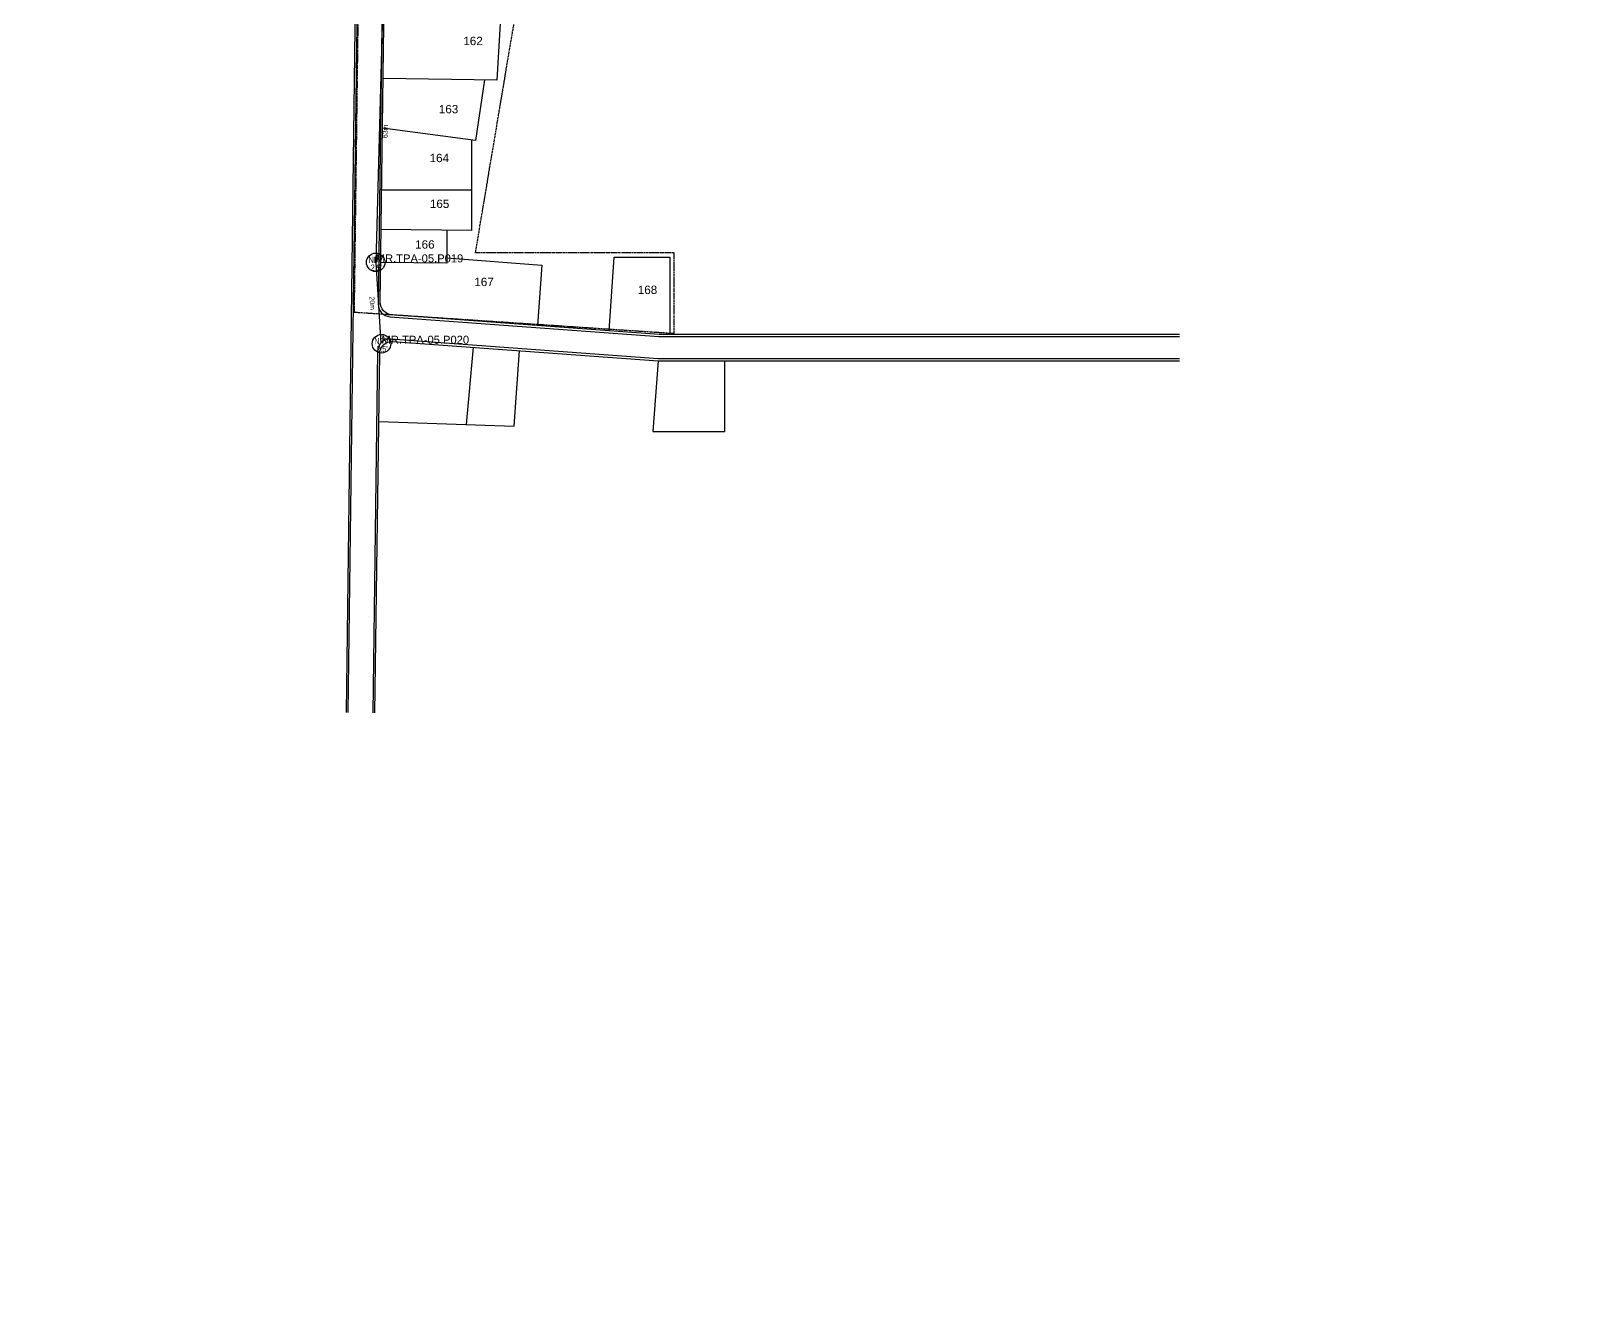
# Model space of a CAD drawing. Header units: millimetres. Extents: x -3298 to -2025, y 31979 to 33494.
# Drawn here: x -3079.4 to -2706.8, y 31979.2 to 32288.3 of the extents above; entities that cross this region are included whole.
import ezdxf
from ezdxf.enums import TextEntityAlignment as Align

# ---------------------------------------------------------------- set-up
doc = ezdxf.new("R2010")
doc.units = ezdxf.units.MM
doc.linetypes.add('PHANTOM2', pattern=[1.25, 0.625, -0.125, 0.125, -0.125, 0.125, -0.125])
for name, color, linetype in [('Base Map', 8, 'Continuous'), ('Homepass Number', 6, 'Continuous'), ('NEW POLE 7m(2.5 inches)', 200, 'Continuous'), ('NEW POLE ID 7m (2.5 inches)', 200, 'Continuous'), ('SPAN KU', 161, 'Continuous')]:
    doc.layers.add(name, color=color, linetype=linetype)
doc.layers.add('FAT AREA', color=134, linetype='PHANTOM2', lineweight=30)
doc.layers.add('SLING WIRE', color=4, linetype='Continuous', lineweight=30)
doc.styles.get("Standard").update_dxf_attribs({"font": 'arial.ttf'})
doc.styles.add('Title Block 3', font='dgn003.shx')
doc.dimstyles.new('瓦达西瓦', dxfattribs={"dimtxt": 1.2, "dimasz": 0, "dimexe": 1.25, "dimexo": 0.625, "dimgap": 0.05, "dimtad": 1, "dimdec": 0, "dimtxsty": 'Standard', "dimblk": 'ARCHTICK', "dimcen": 0, "dimse1": 1, "dimse2": 1, "dimsd1": 1, "dimsd2": 1, "dimclre": 256, "dimclrt": 256, "dimadec": 0, "dimazin": 0, "dimtfac": 1, "dimtdec": 0, "dimtmove": 2, "dimatfit": 3, "dimfxl": 1, "dimarcsym": 0})

# ---------------------------------------------------------------- blocks, each defined once
blk = doc.blocks.new('*U57')
at = {"color": 0, "linetype": 'ByBlock', "lineweight": -2}
blk.add_circle((0, 0), 2.24, dxfattribs=at)
at = {"color": 0, "linetype": 'ByBlock', "lineweight": -2, "style": 'Title Block 3', "width": 0.799091}
for s, p in [('NP7', (0, 0.62)), ('2,', (-0.46, -1.27)), ("5'", (0.83, -1.27))]:
    blk.add_text(s, height=1.488, dxfattribs=at).set_placement(p, align=Align.MIDDLE_CENTER)
blk = doc.blocks.new('*D162')
at = {"layer": 'Defpoints', "color": 0, "lineweight": 30, "ltscale": 0.7, "transparency": 16777216}
for p in [(-2994.38, 32295.72), (-2996.11, 32232.32), (-2994.01, 32232.26)]:
    blk.add_point(p, dxfattribs=at)
at = {"layer": 'SPAN KU', "lineweight": 30, "ltscale": 0.7, "transparency": 16777216, "insert": (-2993.81, 32263.98), "char_height": 1.2, "attachment_point": 5, "rotation": 88.4363}
blk.add_mtext('63m', dxfattribs=at)
blk = doc.blocks.new('_ArchTick')
at = {"color": 0, "linetype": 'ByBlock', "const_width": 0.15}
blk.add_lwpolyline([(-0.5, -0.5), (0.5, 0.5)], dxfattribs=at)
blk = doc.blocks.new('*D163')
at = {"layer": 'Defpoints', "color": 0, "lineweight": 30, "ltscale": 0.7, "transparency": 16777216}
for p in [(-2996.11, 32232.32), (-2997, 32212.64), (-2994.9, 32212.77)]:
    blk.add_point(p, dxfattribs=at)
at = {"layer": 'SPAN KU', "lineweight": 30, "ltscale": 0.7, "transparency": 16777216, "insert": (-2996.94, 32222.46), "char_height": 1.2, "attachment_point": 5, "rotation": 273.5483}
blk.add_mtext('20m', dxfattribs=at)

msp = doc.modelspace()

# ---------------------------------------------------------------- linework, layer by layer
at = {"layer": 'Base Map', "ltscale": 0.7}
for points in [[(-2038.24, 31979.42), (-2118.79, 32277.82, 0.283129), (-2122.61, 32281.41), (-2504.09, 32360.14), (-2969.04, 32431.3, 0.402991), (-2974.71, 32427.3), (-2994.16, 32326.32), (-2995.51, 32222.23, 0.396666), (-2992.73, 32219.19), (-2927.69, 32214.42), (-2801.91, 32214.42)], [(-2801.91, 32214.92), (-2927.67, 32214.92), (-2992.22, 32219.66, -0.396666), (-2995, 32222.69), (-2993.66, 32326.27), (-2974.31, 32426.73, -0.402991), (-2968.64, 32430.73), (-2504.18, 32359.65), (-2123.56, 32281.1, -0.283129), (-2119.74, 32277.5), (-2039.21, 31979.16)], [(-3002.79, 32123.59), (-3000.15, 32326.93), (-2990.65, 32376.26, 0.497154), (-2995.98, 32382.19), (-3072.72, 32375.7, 0.388019), (-3079.13, 32368.77), (-3079.43, 32318.95)], [(-3078.93, 32318.95), (-3078.64, 32368.31, -0.388019), (-3072.23, 32375.24), (-2996.6, 32381.64, -0.497154), (-2991.27, 32375.71), (-3000.65, 32326.98), (-3003.29, 32123.6)], [(-2801.91, 32209.03), (-2927.89, 32209.03), (-2992.44, 32213.77, 0.431982), (-2995.66, 32210.81), (-2996.79, 32123.52)], [(-2996.29, 32123.51), (-2995.16, 32210.28, -0.431982), (-2991.95, 32213.23), (-2927.9, 32208.53), (-2801.91, 32208.53)]]:
    msp.add_lwpolyline(points, format="xyb", dxfattribs=at)
for points in [[(-2965.89, 32292.8), (-2966.82, 32276.37), (-2994.3, 32276.72)], [(-2969.85, 32276.41), (-2971.97, 32261.75), (-2994.46, 32264.72)], [(-2972.94, 32261.88), (-2972.94, 32240), (-2994.78, 32240.29)], [(-2994.65, 32249.88), (-2972.94, 32249.88)], [(-2978.94, 32240.08), (-2978.94, 32232.11), (-2994.88, 32232.32)], [(-2978.94, 32233.44), (-2955.95, 32231.67), (-2957.02, 32217.08)], [(-2939.7, 32215.8), (-2938.51, 32233.57), (-2925.03, 32233.57), (-2925.03, 32214.92)], [(-2995.38, 32193.85), (-2962.7, 32192.78), (-2961.36, 32210.99)], [(-2972.56, 32211.81), (-2974.25, 32193.16)], [(-2927.9, 32208.53), (-2929.15, 32191.49), (-2911.81, 32191.49), (-2911.81, 32208.53)]]:
    msp.add_lwpolyline(points, dxfattribs=at)
at = {"layer": 'FAT AREA', "color": 5, "lineweight": 30, "ltscale": 0.7}
msp.add_lwpolyline([(-3020.12, 32377.31), (-3026.3, 32343), (-3043.74, 32344.2), (-3043.74, 32323.93), (-3000.04, 32320.19), (-3001.34, 32220.31), (-2923.98, 32215.17), (-2923.98, 32234.64), (-2972.01, 32234.64), (-2957.92, 32318.64), (-2951.83, 32378.5)], close=True, dxfattribs=at)
at = {"layer": 'SLING WIRE', "lineweight": 30, "ltscale": 0.7}
msp.add_lwpolyline([(-2994.38, 32295.72), (-2996.11, 32232.32), (-2994.9, 32212.77)], dxfattribs=at)

# ---------------------------------------------------------------- block references
at = {"layer": 'NEW POLE 7m(2.5 inches)'}
for p in [(-2996.11, 32232.32), (-2994.71, 32212.66)]:
    msp.add_blockref('*U57', p, dxfattribs=at)

# ---------------------------------------------------------------- texts
at = {"layer": 'Homepass Number', "lineweight": 30, "ltscale": 0.7}
for s, p in [('162', (-2974.95, 32284.21)), ('163', (-2980.86, 32267.74)), ('164', (-2983.1, 32255.93)), ('165', (-2983.02, 32244.86)), ('166', (-2986.59, 32235.04)), ('167', (-2972.29, 32225.99)), ('168', (-2932.8, 32224.08))]:
    msp.add_text(s, height=2.014, dxfattribs=at).set_placement(p, align=Align.BOTTOM_LEFT)
at = {"layer": 'NEW POLE ID 7m (2.5 inches)', "lineweight": 30}
for s, p in [('MR.TPA-05.P019', (-2996.11, 32232.32)), ('MR.TPA-05.P020', (-2994.71, 32212.66))]:
    msp.add_text(s, height=1.9328, dxfattribs=at).set_placement(p)

# ---------------------------------------------------------------- dimensions: what is measured, and where the dimension line sits
at = {"layer": 'SPAN KU', "lineweight": 30, "ltscale": 0.7}
for p1, p2, distance, picture, middle in [((-2994.38, 32295.72), (-2996.11, 32232.32), 2.1, '*D162', (-2993.81, 32263.98)), ((-2996.11, 32232.32), (-2994.9, 32212.77), -2.1, '*D163', (-2996.94, 32222.46))]:
    dim = msp.add_aligned_dim(p1=p1, p2=p2, distance=distance, dimstyle='瓦达西瓦', override={"dimpost": 'm'}, dxfattribs=at)
    dim.commit()
    dim.dimension.update_dxf_attribs({"geometry": picture, "text_midpoint": middle})

doc.saveas('drawing.dxf')
